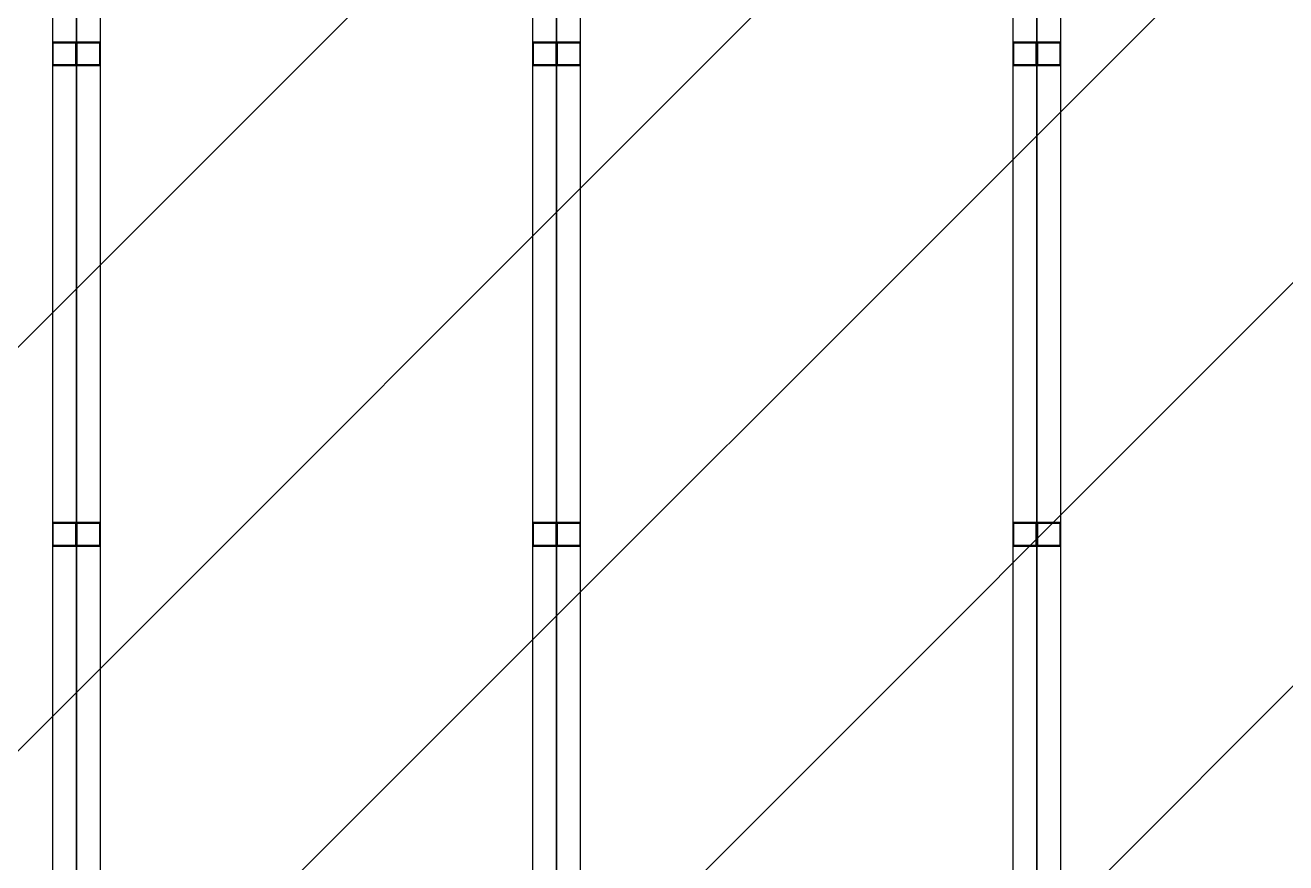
# Model space of a CAD drawing. Header units: millimetres. Extents: x 4133871 to 4440428, y -545651 to -495191.
# Drawn here: x 4277858.5 to 4278331, y -501206.1 to -500892.3 of the extents above; entities that cross this region are included whole.
import ezdxf

# ---------------------------------------------------------------- set-up
doc = ezdxf.new("R2010")
doc.units = ezdxf.units.MM
doc.header["$LTSCALE"] = 60
doc.layers.add('3', color=3, linetype='Continuous')

# ---------------------------------------------------------------- blocks, each defined once
blk = doc.blocks.new('KEY PLAN_NEW')
at = {"color": 253}
for p, q in [((-1046.86, -1495.5), (-1046.86, -1788.38)), ((-1040.86, -1788.38), (-1040.86, -1495.5)), ((-986.86, -1495.5), (-986.86, -1788.38)), ((-980.86, -1788.38), (-980.86, -1495.5)), ((-926.86, -1495.5), (-926.86, -1788.38)), ((-920.86, -1788.38), (-920.86, -1495.5)), ((-1046.86, -1550.44), (-1046.86, -1553.44)), ((-1046.86, -1550.44), (-1043.86, -1550.44)), ((-1046.74, -1553.32), (-1046.74, -1550.56)), ((-1046.74, -1550.56), (-1043.98, -1550.56)), ((-1043.98, -1550.56), (-1043.98, -1553.32)), ((-1043.98, -1550.56), (-1043.98, -1553.32)), ((-1043.86, -1553.44), (-1043.86, -1550.44)), ((-1043.86, -1550.44), (-1043.86, -1553.44)), ((-1043.86, -1550.44), (-1040.86, -1550.44)), ((-1043.74, -1553.32), (-1043.74, -1550.56)), ((-1043.74, -1550.56), (-1040.98, -1550.56)), ((-1040.98, -1550.56), (-1040.98, -1553.32)), ((-1040.98, -1550.56), (-1040.98, -1553.32)), ((-1040.86, -1553.44), (-1040.86, -1550.44)), ((-986.86, -1550.44), (-986.86, -1553.44)), ((-986.86, -1550.44), (-983.86, -1550.44)), ((-986.74, -1553.32), (-986.74, -1550.56)), ((-986.74, -1550.56), (-983.98, -1550.56)), ((-983.98, -1550.56), (-983.98, -1553.32)), ((-983.98, -1550.56), (-983.98, -1553.32)), ((-983.86, -1553.44), (-983.86, -1550.44)), ((-983.86, -1550.44), (-983.86, -1553.44)), ((-983.86, -1550.44), (-980.86, -1550.44)), ((-983.74, -1553.32), (-983.74, -1550.56)), ((-983.74, -1550.56), (-980.98, -1550.56)), ((-980.98, -1550.56), (-980.98, -1553.32)), ((-980.98, -1550.56), (-980.98, -1553.32)), ((-980.86, -1553.44), (-980.86, -1550.44)), ((-926.86, -1550.44), (-926.86, -1553.44)), ((-926.86, -1550.44), (-923.86, -1550.44)), ((-926.74, -1553.32), (-926.74, -1550.56)), ((-926.74, -1550.56), (-923.98, -1550.56)), ((-923.98, -1550.56), (-923.98, -1553.32)), ((-923.98, -1550.56), (-923.98, -1553.32)), ((-923.86, -1553.44), (-923.86, -1550.44)), ((-923.86, -1550.44), (-923.86, -1553.44)), ((-923.86, -1550.44), (-920.86, -1550.44)), ((-923.74, -1553.32), (-923.74, -1550.56)), ((-923.74, -1550.56), (-920.98, -1550.56)), ((-920.98, -1550.56), (-920.98, -1553.32)), ((-920.98, -1550.56), (-920.98, -1553.32)), ((-920.86, -1553.44), (-920.86, -1550.44)), ((-1043.86, -1553.44), (-1046.86, -1553.44)), ((-1043.98, -1553.32), (-1046.74, -1553.32)), ((-1040.86, -1553.44), (-1043.86, -1553.44)), ((-1040.98, -1553.32), (-1043.74, -1553.32)), ((-983.86, -1553.44), (-986.86, -1553.44)), ((-983.98, -1553.32), (-986.74, -1553.32)), ((-980.86, -1553.44), (-983.86, -1553.44)), ((-980.98, -1553.32), (-983.74, -1553.32)), ((-923.86, -1553.44), (-926.86, -1553.44)), ((-923.98, -1553.32), (-926.74, -1553.32)), ((-920.86, -1553.44), (-923.86, -1553.44)), ((-920.98, -1553.32), (-923.74, -1553.32)), ((-1046.86, -1610.44), (-1046.86, -1613.44)), ((-1046.86, -1610.44), (-1043.86, -1610.44)), ((-1046.74, -1613.32), (-1046.74, -1610.56)), ((-1046.74, -1610.56), (-1043.98, -1610.56)), ((-1043.98, -1610.56), (-1043.98, -1613.32)), ((-1043.98, -1610.56), (-1043.98, -1613.32)), ((-1043.86, -1613.44), (-1043.86, -1610.44)), ((-1043.86, -1610.44), (-1043.86, -1613.44)), ((-1043.86, -1610.44), (-1040.86, -1610.44)), ((-1043.74, -1613.32), (-1043.74, -1610.56)), ((-1043.74, -1610.56), (-1040.98, -1610.56)), ((-1040.98, -1610.56), (-1040.98, -1613.32)), ((-1040.98, -1610.56), (-1040.98, -1613.32)), ((-1040.86, -1613.44), (-1040.86, -1610.44)), ((-986.86, -1610.44), (-986.86, -1613.44)), ((-986.86, -1610.44), (-983.86, -1610.44)), ((-986.74, -1613.32), (-986.74, -1610.56)), ((-986.74, -1610.56), (-983.98, -1610.56)), ((-983.98, -1610.56), (-983.98, -1613.32)), ((-983.98, -1610.56), (-983.98, -1613.32)), ((-983.86, -1613.44), (-983.86, -1610.44)), ((-983.86, -1610.44), (-983.86, -1613.44)), ((-983.86, -1610.44), (-980.86, -1610.44)), ((-983.74, -1613.32), (-983.74, -1610.56)), ((-983.74, -1610.56), (-980.98, -1610.56)), ((-980.98, -1610.56), (-980.98, -1613.32)), ((-980.98, -1610.56), (-980.98, -1613.32)), ((-980.86, -1613.44), (-980.86, -1610.44)), ((-926.86, -1610.44), (-926.86, -1613.44)), ((-926.86, -1610.44), (-923.86, -1610.44)), ((-926.74, -1613.32), (-926.74, -1610.56)), ((-926.74, -1610.56), (-923.98, -1610.56)), ((-923.98, -1610.56), (-923.98, -1613.32)), ((-923.98, -1610.56), (-923.98, -1613.32)), ((-923.86, -1613.44), (-923.86, -1610.44)), ((-923.86, -1610.44), (-923.86, -1613.44)), ((-923.86, -1610.44), (-920.86, -1610.44)), ((-923.74, -1613.32), (-923.74, -1610.56)), ((-923.74, -1610.56), (-920.98, -1610.56)), ((-920.98, -1610.56), (-920.98, -1613.32)), ((-920.98, -1610.56), (-920.98, -1613.32)), ((-920.86, -1613.44), (-920.86, -1610.44)), ((-1043.86, -1613.44), (-1046.86, -1613.44)), ((-1043.98, -1613.32), (-1046.74, -1613.32)), ((-1040.86, -1613.44), (-1043.86, -1613.44)), ((-1040.98, -1613.32), (-1043.74, -1613.32)), ((-983.86, -1613.44), (-986.86, -1613.44)), ((-983.98, -1613.32), (-986.74, -1613.32)), ((-980.86, -1613.44), (-983.86, -1613.44)), ((-980.98, -1613.32), (-983.74, -1613.32)), ((-923.86, -1613.44), (-926.86, -1613.44)), ((-923.98, -1613.32), (-926.74, -1613.32)), ((-920.86, -1613.44), (-923.86, -1613.44)), ((-920.98, -1613.32), (-923.74, -1613.32))]:
    blk.add_line(p, q, dxfattribs=at)
for points in [[(-1103.86, -1491.94), (-1043.86, -1491.94), (-1043.86, -1791.94), (-1103.86, -1791.94)], [(-1043.86, -1491.94), (-983.86, -1491.94), (-983.86, -1791.94), (-1043.86, -1791.94)], [(-983.86, -1491.94), (-923.86, -1491.94), (-923.86, -1791.94), (-983.86, -1791.94)], [(-923.86, -1491.94), (-863.86, -1491.94), (-863.86, -1791.94), (-923.86, -1791.94)]]:
    blk.add_lwpolyline(points, close=True, dxfattribs=at)

msp = doc.modelspace()

# ---------------------------------------------------------------- hatches: boundary and pattern name
at = {"layer": '3'}
h = msp.add_hatch(dxfattribs=at)
h.set_pattern_fill('ANSI31', color=256, scale=855.36)
h.set_pattern_definition([(45, (64725.06, -107751.94), (-75.603857, 75.603857), [])])
h.paths.add_polyline_path([(4276337.71, -500083.05), (4276517.71, -500083.05), (4276517.71, -499723.05), (4277057.71, -499723.05), (4277057.71, -499543.05), (4278157.71, -499543.05), (4278157.71, -499665.45), (4278998.07, -499665.45), (4278998.07, -500263.05), (4279057.71, -500263.05), (4279057.71, -501723.05), (4277806.71, -501723.05), (4277806.71, -501727.55), (4277797.71, -501727.55), (4277797.71, -501903.05), (4277237.71, -501903.05), (4277237.71, -501543.05), (4276877.71, -501543.05), (4276877.71, -501183.05), (4276517.71, -501183.05), (4276517.71, -500823.05), (4275977.71, -500823.05), (4275977.71, -500443.05), (4276337.71, -500443.05)])

# ---------------------------------------------------------------- block references
at = {"xscale": 3, "yscale": 3, "zscale": 3}
msp.add_blockref('KEY PLAN_NEW', (4281009.3, -496247.22), dxfattribs=at)

doc.saveas('drawing.dxf')
